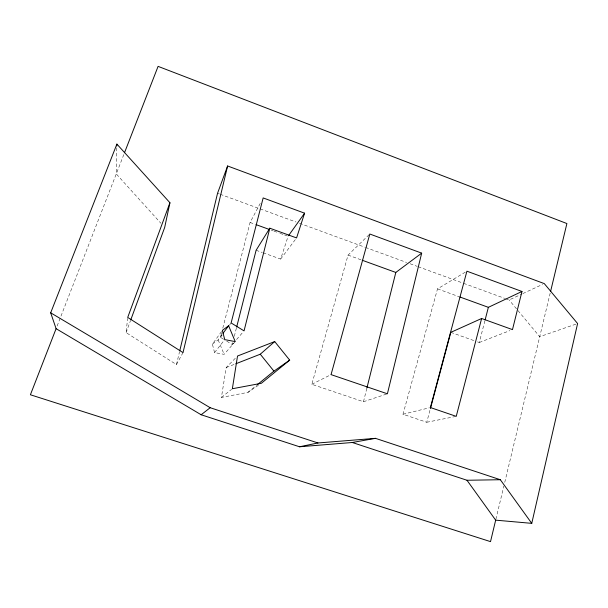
<?xml version="1.0" encoding="UTF-8"?>
<svg xmlns="http://www.w3.org/2000/svg" width="608" height="608" viewBox="0 0 608 608"><rect width="100%" height="100%" fill="white"/><g stroke="black" fill="none" stroke-linecap="round" stroke-linejoin="round"><path stroke-width="0.46" stroke-dasharray="3.04 2.28" d="M116.812 147.82L116.265 173.926L160.862 223.22M183.008 352.617L176.449 364.564L126.099 332.614L127.619 318.318M258.362 385.312L247.92 392.38L221.418 397.419L226.206 367.528L236.193 357.375M176.449 364.564L179.542 351.667M495.9 519.224L503.865 486.043M504.754 482.349L550.324 292.539M369.124 234.68L348.05 255.094L311.813 384.302L363.47 401.736L366.913 387.98M226.731 341.156L232.241 344.523L232.704 342.699M234.323 336.292L236.641 327.142M223.577 339.234L220.43 337.311L221.616 332.72M222.802 328.122L250.086 222.467L260.543 202.836M477.508 341.863L479.286 342.502L484.872 320.857M465.325 272.148L437.517 288.868L402.99 414.253L426.74 422.271L430.426 408.515M263.12 252.784L280.653 259.061L288.108 236.261M126.099 332.614L130.348 321.024M57.129 326.025L123.812 154.531M235.22 341.59L224.132 354.342L214.556 352.587L212.397 344.143L222.353 330.387M212.397 344.143L218.135 339.895L221.996 334.689M220.43 337.311L222.118 335.046M229.429 325.219L231.116 322.954M280.653 259.061L296.575 237.926M214.556 352.587L224.74 339.629M232.241 344.523L233.487 343.087M236.596 339.5L242.812 332.318M247.92 392.38L256.591 385.305M221.418 397.419L231.625 389.325M311.813 384.302L331.056 374.619M505.544 298.672L509.116 299.98L521.983 293.991M522.842 293.588L542.564 284.4M226.206 367.528L234.946 364.116M479.286 342.502L509.861 330.63M575.837 324.163L539.722 336.695L509.116 299.98M363.47 401.736L387.395 393.794M402.99 414.253L429.499 407.778M426.74 422.271L455.324 416.533M450.809 332.363L473.944 340.602M256.105 250.276L262.238 252.472M348.05 255.094L361.319 259.92M437.517 288.868L458.926 296.643M250.086 222.467L255.39 224.398M271.305 230.166L273.076 230.812M273.957 231.131L279.262 233.054M280.151 233.373L283.685 234.658M284.567 234.977L287.227 235.942M217.542 193.298L219.328 193.952M220.218 194.279L296.012 222.011M299.577 223.311L364.663 247.129M365.56 247.456L406.577 262.458M410.142 263.766L417.278 266.38M418.167 266.699L462.749 283.016M463.638 283.343L504.655 298.346M218.135 339.895L224.132 354.342"/><path stroke-width="0.91" d="M116.85 145.958L116.888 144.088L169.936 202.745L164.684 227.445L130.674 320.135M116.888 144.088L50.684 312.816L56.096 328.677L201.149 414.762L299.539 446.774L352.306 442.495L466.982 480.259L495.672 520.152L531.757 523.351L577.6 323.547L544.282 283.602L227.605 165.976L217.542 193.298L179.763 350.748M227.605 165.976L183.008 352.617L127.71 317.422L169.936 202.745M495.672 520.152L490.519 541.629L30.4 394.767L56.096 328.677M550.544 291.62L566.892 223.546L158.088 66.371L124.496 152.768M421.678 253.141L387.395 393.794L331.056 374.619L369.808 234.019L421.678 253.141L395.816 272.445L366.913 387.98M481.62 318.493L456.243 416.351L430.411 407.55L466.914 271.191L521.976 291.475L512.483 329.62L481.62 318.493L450.809 332.363L430.426 408.515M269.808 228.205L244.051 330.881L231.116 322.954L263.158 197.927L304.6 213.18L296.575 237.926L269.808 228.205L256.105 250.276L236.641 327.142M485.108 319.952L488.361 307.329L521.976 291.475M288.656 235.494L304.6 213.18M223.098 333.199L228.616 325.766L235.22 341.59L224.74 339.629L222.353 330.387L228.616 325.766M235.82 363.774L260.277 354.213L274.717 341.574L289.689 360.134L261.341 383.291L232.355 388.748L237.523 356.022L274.717 341.574M257.313 384.712L273.934 371.146L289.689 360.134M201.149 414.762L210.186 407.717L317.961 442.974L375.478 438.345L500.331 479.727L531.757 523.351M299.539 446.774L317.961 442.974M352.306 442.495L375.478 438.345M466.982 480.259L500.331 479.727M362.201 260.239L395.816 272.445M459.815 296.962L488.361 307.329M256.272 224.717L269.542 229.528M50.684 312.816L210.186 407.717M260.277 354.213L273.934 371.146"/></g></svg>
